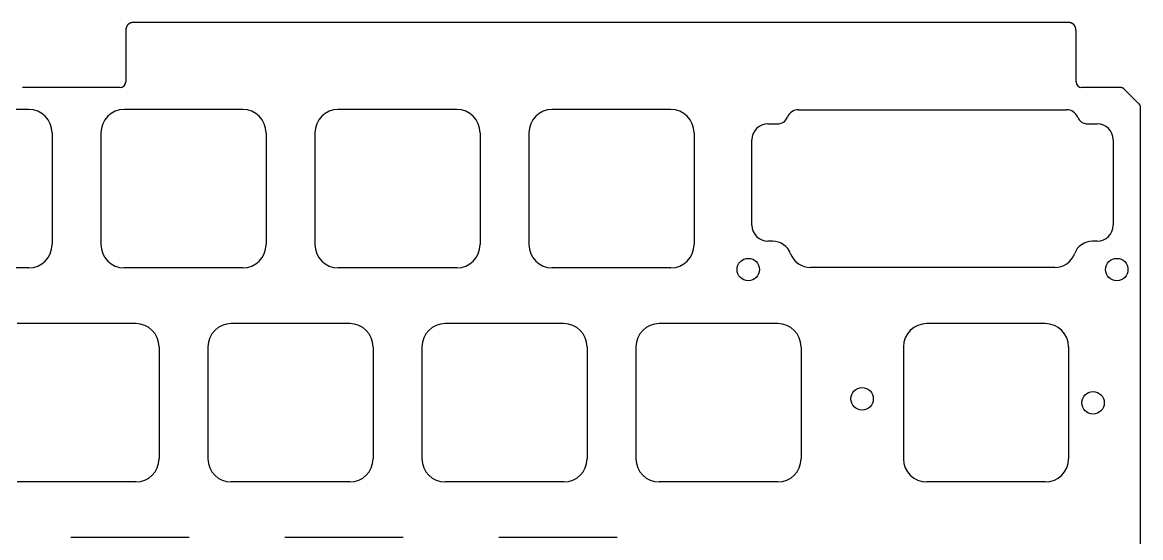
# Model space of a CAD drawing. Header units: millimetres. Extents: x -9 to 276, y -91 to 15.
# Drawn here: x 176.1 to 275.7, y -31 to 14.8 of the extents above; entities that cross this region are included whole.
import ezdxf

# ---------------------------------------------------------------- set-up
doc = ezdxf.new("R2010")
doc.units = ezdxf.units.MM
doc.layers.add('Edge.Cuts', color=53, linetype='CONTINUOUS', true_color=0xc8a339)

msp = doc.modelspace()

# ---------------------------------------------------------------- linework, layer by layer
at = {"layer": 'Edge.Cuts', "linetype": 'CONTINUOUS'}
for p, q in [((185.35087, 14.007492), (185.350852, 14)), ((185.350852, 14), (185.350852, 9.5)), ((185.350962, 14.018647), (185.35087, 14.007492)), ((185.351133, 14.029685), (185.350962, 14.018647)), ((185.351381, 14.040606), (185.351133, 14.029685)), ((185.351706, 14.051411), (185.351381, 14.040606)), ((185.352106, 14.062103), (185.351706, 14.051411)), ((185.352582, 14.072681), (185.352106, 14.062103)), ((185.353133, 14.083147), (185.352582, 14.072681)), ((185.353756, 14.093502), (185.353133, 14.083147)), ((185.354453, 14.103747), (185.353756, 14.093502)), ((185.355222, 14.113883), (185.354453, 14.103747)), ((185.356062, 14.123911), (185.355222, 14.113883)), ((185.356973, 14.133833), (185.356062, 14.123911)), ((185.357954, 14.143649), (185.356973, 14.133833)), ((185.359004, 14.15336), (185.357954, 14.143649)), ((185.360123, 14.162967), (185.359004, 14.15336)), ((185.361309, 14.172472), (185.360123, 14.162967)), ((185.362563, 14.181875), (185.361309, 14.172472)), ((185.363884, 14.191178), (185.362563, 14.181875)), ((185.36527, 14.200381), (185.363884, 14.191178)), ((185.366722, 14.209485), (185.36527, 14.200381)), ((185.368239, 14.218492), (185.366722, 14.209485)), ((185.36982, 14.227402), (185.368239, 14.218492)), ((185.371465, 14.236217), (185.36982, 14.227402)), ((185.373173, 14.244937), (185.371465, 14.236217)), ((185.374943, 14.253563), (185.373173, 14.244937)), ((185.376776, 14.262097), (185.374943, 14.253563)), ((185.37867, 14.270539), (185.376776, 14.262097)), ((185.380625, 14.27889), (185.37867, 14.270539)), ((185.38264, 14.287152), (185.380625, 14.27889)), ((185.384716, 14.295324), (185.38264, 14.287152)), ((185.386851, 14.303408), (185.384716, 14.295324)), ((185.389046, 14.311405), (185.386851, 14.303408)), ((185.391299, 14.319316), (185.389046, 14.311405)), ((185.39361, 14.327142), (185.391299, 14.319316)), ((185.39598, 14.334883), (185.39361, 14.327142)), ((185.398406, 14.342541), (185.39598, 14.334883)), ((185.400891, 14.350116), (185.398406, 14.342541)), ((185.403432, 14.357609), (185.400891, 14.350116)), ((185.406029, 14.365021), (185.403432, 14.357609)), ((185.408683, 14.372353), (185.406029, 14.365021)), ((185.411392, 14.379606), (185.408683, 14.372353)), ((185.414157, 14.38678), (185.411392, 14.379606)), ((185.416978, 14.393876), (185.414157, 14.38678)), ((185.419853, 14.400896), (185.416978, 14.393876)), ((185.422783, 14.40784), (185.419853, 14.400896)), ((185.425768, 14.414708), (185.422783, 14.40784)), ((185.428807, 14.421502), (185.425768, 14.414708)), ((185.431901, 14.428221), (185.428807, 14.421502)), ((185.435048, 14.434868), (185.431901, 14.428221)), ((185.438249, 14.441443), (185.435048, 14.434868)), ((185.441504, 14.447946), (185.438249, 14.441443)), ((185.444813, 14.454378), (185.441504, 14.447946)), ((185.448175, 14.46074), (185.444813, 14.454378)), ((185.451591, 14.467032), (185.448175, 14.46074)), ((185.45506, 14.473256), (185.451591, 14.467032)), ((185.458582, 14.479412), (185.45506, 14.473256)), ((185.462157, 14.4855), (185.458582, 14.479412)), ((185.465786, 14.491521), (185.462157, 14.4855)), ((185.469467, 14.497477), (185.465786, 14.491521)), ((185.473202, 14.503366), (185.469467, 14.497477)), ((185.47699, 14.509191), (185.473202, 14.503366)), ((185.480832, 14.514951), (185.47699, 14.509191)), ((185.484727, 14.520648), (185.480832, 14.514951)), ((185.488675, 14.526281), (185.484727, 14.520648)), ((185.492677, 14.531852), (185.488675, 14.526281)), ((185.496732, 14.53736), (185.492677, 14.531852)), ((185.500842, 14.542807), (185.496732, 14.53736)), ((185.505005, 14.548193), (185.500842, 14.542807)), ((185.509222, 14.553518), (185.505005, 14.548193)), ((185.513493, 14.558783), (185.509222, 14.553518)), ((185.517819, 14.563988), (185.513493, 14.558783)), ((185.5222, 14.569134), (185.517819, 14.563988)), ((185.526636, 14.574222), (185.5222, 14.569134)), ((185.531126, 14.579251), (185.526636, 14.574222)), ((185.535673, 14.584222), (185.531126, 14.579251)), ((185.540274, 14.589135), (185.535673, 14.584222)), ((185.544932, 14.593991), (185.540274, 14.589135)), ((185.549646, 14.598791), (185.544932, 14.593991)), ((185.552025, 14.60117), (185.549646, 14.598791)), ((185.554417, 14.603534), (185.552025, 14.60117)), ((185.556824, 14.605884), (185.554417, 14.603534)), ((185.559245, 14.608221), (185.556824, 14.605884)), ((185.561681, 14.610543), (185.559245, 14.608221)), ((185.56413, 14.612852), (185.561681, 14.610543)), ((185.566595, 14.615147), (185.56413, 14.612852)), ((185.569073, 14.617427), (185.566595, 14.615147)), ((185.571567, 14.619694), (185.569073, 14.617427)), ((185.574074, 14.621947), (185.571567, 14.619694)), ((185.576597, 14.624187), (185.574074, 14.621947)), ((185.579134, 14.626412), (185.576597, 14.624187)), ((185.581686, 14.628625), (185.579134, 14.626412)), ((185.584253, 14.630823), (185.581686, 14.628625)), ((185.586834, 14.633008), (185.584253, 14.630823)), ((185.589431, 14.635179), (185.586834, 14.633008)), ((185.592042, 14.637336), (185.589431, 14.635179)), ((185.594668, 14.63948), (185.592042, 14.637336)), ((185.59731, 14.641611), (185.594668, 14.63948)), ((185.599967, 14.643727), (185.59731, 14.641611)), ((185.602639, 14.645831), (185.599967, 14.643727)), ((185.605326, 14.647921), (185.602639, 14.645831)), ((185.608029, 14.649998), (185.605326, 14.647921)), ((185.610746, 14.65206), (185.608029, 14.649998)), ((185.61348, 14.654111), (185.610746, 14.65206)), ((185.616228, 14.656146), (185.61348, 14.654111)), ((185.618993, 14.65817), (185.616228, 14.656146)), ((185.621773, 14.660179), (185.618993, 14.65817)), ((185.624569, 14.662175), (185.621773, 14.660179)), ((185.62738, 14.664158), (185.624569, 14.662175)), ((185.630208, 14.666128), (185.62738, 14.664158)), ((185.633051, 14.668083), (185.630208, 14.666128)), ((185.635911, 14.670027), (185.633051, 14.668083)), ((185.638786, 14.671956), (185.635911, 14.670027)), ((185.641678, 14.673873), (185.638786, 14.671956)), ((185.644585, 14.675775), (185.641678, 14.673873)), ((185.64751, 14.677665), (185.644585, 14.675775)), ((185.65045, 14.679541), (185.64751, 14.677665)), ((185.653408, 14.681405), (185.65045, 14.679541)), ((185.65638, 14.683254), (185.653408, 14.681405)), ((185.659371, 14.685091), (185.65638, 14.683254)), ((185.662377, 14.686914), (185.659371, 14.685091)), ((185.665402, 14.688725), (185.662377, 14.686914)), ((185.668441, 14.690521), (185.665402, 14.688725)), ((185.6715, 14.692305), (185.668441, 14.690521)), ((185.674573, 14.694074), (185.6715, 14.692305)), ((185.677665, 14.695832), (185.674573, 14.694074)), ((185.680773, 14.697575), (185.677665, 14.695832)), ((185.6839, 14.699305), (185.680773, 14.697575)), ((185.687042, 14.701022), (185.6839, 14.699305)), ((185.690204, 14.702726), (185.687042, 14.701022)), ((185.693381, 14.704415), (185.690204, 14.702726)), ((185.696578, 14.706093), (185.693381, 14.704415)), ((185.69979, 14.707756), (185.696578, 14.706093)), ((185.703023, 14.709407), (185.69979, 14.707756)), ((185.70627, 14.711043), (185.703023, 14.709407)), ((185.709539, 14.712667), (185.70627, 14.711043)), ((185.712823, 14.714276), (185.709539, 14.712667)), ((185.716128, 14.715873), (185.712823, 14.714276)), ((185.719447, 14.717455), (185.716128, 14.715873)), ((185.722789, 14.719025), (185.719447, 14.717455)), ((185.726146, 14.72058), (185.722789, 14.719025)), ((185.729524, 14.722124), (185.726146, 14.72058)), ((185.732918, 14.723652), (185.729524, 14.722124)), ((185.736334, 14.725168), (185.732918, 14.723652)), ((185.739765, 14.726668), (185.736334, 14.725168)), ((185.743219, 14.728157), (185.739765, 14.726668)), ((185.746688, 14.729631), (185.743219, 14.728157)), ((185.75018, 14.731092), (185.746688, 14.729631)), ((185.753687, 14.732538), (185.75018, 14.731092)), ((185.757217, 14.733972), (185.753687, 14.732538)), ((185.760763, 14.735391), (185.757217, 14.733972)), ((185.764333, 14.736797), (185.760763, 14.735391)), ((185.767918, 14.738188), (185.764333, 14.736797)), ((185.771526, 14.739566), (185.767918, 14.738188)), ((185.775151, 14.740929), (185.771526, 14.739566)), ((185.778799, 14.74228), (185.775151, 14.740929)), ((185.782464, 14.743615), (185.778799, 14.74228)), ((185.786153, 14.744938), (185.782464, 14.743615)), ((185.789857, 14.746244), (185.786153, 14.744938)), ((185.793587, 14.747539), (185.789857, 14.746244)), ((185.797332, 14.748817), (185.793587, 14.747539)), ((185.801102, 14.750083), (185.797332, 14.748817)), ((185.804889, 14.751334), (185.801102, 14.750083)), ((185.808701, 14.752571), (185.804889, 14.751334)), ((185.812529, 14.753793), (185.808701, 14.752571)), ((185.816382, 14.755001), (185.812529, 14.753793)), ((185.820252, 14.756194), (185.816382, 14.755001)), ((185.824149, 14.757374), (185.820252, 14.756194)), ((185.828061, 14.758537), (185.824149, 14.757374)), ((185.832, 14.759688), (185.828061, 14.758537)), ((185.835955, 14.760822), (185.832, 14.759688)), ((185.839938, 14.761944), (185.835955, 14.760822)), ((185.843936, 14.763049), (185.839938, 14.761944)), ((185.847963, 14.76414), (185.843936, 14.763049)), ((185.852005, 14.765216), (185.847963, 14.76414)), ((185.856075, 14.766278), (185.852005, 14.765216)), ((185.860162, 14.767323), (185.856075, 14.766278)), ((185.864277, 14.768355), (185.860162, 14.767323)), ((185.868408, 14.76937), (185.864277, 14.768355)), ((185.872568, 14.770372), (185.868408, 14.76937)), ((185.876745, 14.771357), (185.872568, 14.770372)), ((185.88095, 14.772328), (185.876745, 14.771357)), ((185.885173, 14.773283), (185.88095, 14.772328)), ((185.889424, 14.774223), (185.885173, 14.773283)), ((185.893693, 14.775146), (185.889424, 14.774223)), ((185.897991, 14.776056), (185.893693, 14.775146)), ((185.902306, 14.776948), (185.897991, 14.776056)), ((185.906651, 14.777826), (185.902306, 14.776948)), ((185.911013, 14.778687), (185.906651, 14.777826)), ((185.915405, 14.779534), (185.911013, 14.778687)), ((185.919815, 14.780363), (185.915405, 14.779534)), ((185.924256, 14.781178), (185.919815, 14.780363)), ((185.928713, 14.781976), (185.924256, 14.781178)), ((185.933202, 14.782758), (185.928713, 14.781976)), ((185.937709, 14.783523), (185.933202, 14.782758)), ((185.942247, 14.784274), (185.937709, 14.783523)), ((185.946802, 14.785006), (185.942247, 14.784274)), ((185.95139, 14.785724), (185.946802, 14.785006)), ((185.955995, 14.786424), (185.95139, 14.785724)), ((185.960632, 14.787108), (185.955995, 14.786424)), ((185.965287, 14.787775), (185.960632, 14.787108)), ((185.969975, 14.788426), (185.965287, 14.787775)), ((185.974681, 14.789059), (185.969975, 14.788426)), ((185.97942, 14.789677), (185.974681, 14.789059)), ((185.984176, 14.790276), (185.97942, 14.789677)), ((185.988967, 14.790859), (185.984176, 14.790276)), ((185.993775, 14.791425), (185.988967, 14.790859)), ((185.998618, 14.791974), (185.993775, 14.791425)), ((186.003478, 14.792505), (185.998618, 14.791974)), ((186.008373, 14.793019), (186.003478, 14.792505)), ((186.013286, 14.793515), (186.008373, 14.793019)), ((186.018234, 14.793995), (186.013286, 14.793515)), ((186.023201, 14.794456), (186.018234, 14.793995)), ((186.028202, 14.7949), (186.023201, 14.794456)), ((186.033222, 14.795326), (186.028202, 14.7949)), ((186.038278, 14.795734), (186.033222, 14.795326)), ((186.043352, 14.796124), (186.038278, 14.795734)), ((186.048463, 14.796496), (186.043352, 14.796124)), ((186.053592, 14.796849), (186.048463, 14.796496)), ((186.058757, 14.797185), (186.053592, 14.796849)), ((186.063942, 14.797502), (186.058757, 14.797185)), ((186.069163, 14.797801), (186.063942, 14.797502)), ((186.074403, 14.798081), (186.069163, 14.797801)), ((186.079681, 14.798343), (186.074403, 14.798081)), ((186.084978, 14.798585), (186.079681, 14.798343)), ((186.090312, 14.798809), (186.084978, 14.798585)), ((186.095666, 14.799014), (186.090312, 14.798809)), ((186.101058, 14.7992), (186.095666, 14.799014)), ((186.106469, 14.799367), (186.101058, 14.7992)), ((186.111919, 14.799514), (186.106469, 14.799367)), ((186.117388, 14.799643), (186.111919, 14.799514)), ((186.122896, 14.799751), (186.117388, 14.799643)), ((186.128424, 14.799841), (186.122896, 14.799751)), ((186.133991, 14.79991), (186.128424, 14.799841)), ((186.139578, 14.79996), (186.133991, 14.79991)), ((186.145205, 14.79999), (186.139578, 14.79996)), ((186.150852, 14.8), (186.145205, 14.79999)), ((269.150556, 14.8), (186.150852, 14.8)), ((269.158048, 14.799982), (269.150556, 14.8)), ((269.169203, 14.79989), (269.158048, 14.799982)), ((269.180241, 14.799719), (269.169203, 14.79989)), ((269.191162, 14.799471), (269.180241, 14.799719)), ((269.201967, 14.799146), (269.191162, 14.799471)), ((269.212659, 14.798746), (269.201967, 14.799146)), ((269.223237, 14.79827), (269.212659, 14.798746)), ((269.233703, 14.797719), (269.223237, 14.79827)), ((269.244058, 14.797096), (269.233703, 14.797719)), ((269.254303, 14.796399), (269.244058, 14.797096)), ((269.264439, 14.79563), (269.254303, 14.796399)), ((269.274467, 14.79479), (269.264439, 14.79563)), ((269.284389, 14.793879), (269.274467, 14.79479)), ((269.294204, 14.792898), (269.284389, 14.793879)), ((269.303916, 14.791848), (269.294204, 14.792898)), ((269.313523, 14.790729), (269.303916, 14.791848)), ((269.323028, 14.789543), (269.313523, 14.790729)), ((269.332431, 14.788289), (269.323028, 14.789543)), ((269.341734, 14.786968), (269.332431, 14.788289)), ((269.350937, 14.785582), (269.341734, 14.786968)), ((269.360041, 14.78413), (269.350937, 14.785582)), ((269.369048, 14.782613), (269.360041, 14.78413)), ((269.377958, 14.781032), (269.369048, 14.782613)), ((269.386773, 14.779387), (269.377958, 14.781032)), ((269.395493, 14.777679), (269.386773, 14.779387)), ((269.404119, 14.775909), (269.395493, 14.777679)), ((269.412653, 14.774076), (269.404119, 14.775909)), ((269.421095, 14.772182), (269.412653, 14.774076)), ((269.429446, 14.770227), (269.421095, 14.772182)), ((269.437708, 14.768212), (269.429446, 14.770227)), ((269.44588, 14.766136), (269.437708, 14.768212)), ((269.453964, 14.764001), (269.44588, 14.766136)), ((269.461961, 14.761806), (269.453964, 14.764001)), ((269.469872, 14.759553), (269.461961, 14.761806)), ((269.477698, 14.757242), (269.469872, 14.759553)), ((269.485439, 14.754872), (269.477698, 14.757242)), ((269.493097, 14.752446), (269.485439, 14.754872)), ((269.500672, 14.749961), (269.493097, 14.752446)), ((269.508165, 14.74742), (269.500672, 14.749961)), ((269.515577, 14.744823), (269.508165, 14.74742)), ((269.522909, 14.742169), (269.515577, 14.744823)), ((269.530162, 14.73946), (269.522909, 14.742169)), ((269.537336, 14.736695), (269.530162, 14.73946)), ((269.544432, 14.733874), (269.537336, 14.736695)), ((269.551452, 14.730999), (269.544432, 14.733874)), ((269.558396, 14.728069), (269.551452, 14.730999)), ((269.565264, 14.725084), (269.558396, 14.728069)), ((269.572058, 14.722045), (269.565264, 14.725084)), ((269.578777, 14.718951), (269.572058, 14.722045)), ((269.585424, 14.715804), (269.578777, 14.718951)), ((269.591999, 14.712603), (269.585424, 14.715804)), ((269.598502, 14.709348), (269.591999, 14.712603)), ((269.604934, 14.706039), (269.598502, 14.709348)), ((269.611296, 14.702677), (269.604934, 14.706039)), ((269.617588, 14.699261), (269.611296, 14.702677)), ((269.623812, 14.695792), (269.617588, 14.699261)), ((269.629968, 14.69227), (269.623812, 14.695792)), ((269.636056, 14.688695), (269.629968, 14.69227)), ((269.642077, 14.685066), (269.636056, 14.688695)), ((269.648033, 14.681385), (269.642077, 14.685066)), ((269.653922, 14.67765), (269.648033, 14.681385)), ((269.659747, 14.673862), (269.653922, 14.67765)), ((269.665507, 14.67002), (269.659747, 14.673862)), ((269.671204, 14.666125), (269.665507, 14.67002)), ((269.676837, 14.662177), (269.671204, 14.666125)), ((269.682407, 14.658175), (269.676837, 14.662177)), ((269.687916, 14.65412), (269.682407, 14.658175)), ((269.693363, 14.65001), (269.687916, 14.65412)), ((269.698749, 14.645847), (269.693363, 14.65001)), ((269.704074, 14.64163), (269.698749, 14.645847)), ((269.709339, 14.637359), (269.704074, 14.64163)), ((269.714544, 14.633033), (269.709339, 14.637359)), ((269.71969, 14.628652), (269.714544, 14.633033)), ((269.724778, 14.624216), (269.71969, 14.628652)), ((269.729807, 14.619726), (269.724778, 14.624216)), ((269.734778, 14.615179), (269.729807, 14.619726)), ((269.739691, 14.610578), (269.734778, 14.615179)), ((269.744547, 14.60592), (269.739691, 14.610578)), ((269.749347, 14.601206), (269.744547, 14.60592)), ((269.751726, 14.598827), (269.749347, 14.601206)), ((269.75409, 14.596435), (269.751726, 14.598827)), ((269.75644, 14.594028), (269.75409, 14.596435)), ((269.758777, 14.591607), (269.75644, 14.594028)), ((269.761099, 14.589171), (269.758777, 14.591607)), ((269.763408, 14.586722), (269.761099, 14.589171)), ((269.765703, 14.584257), (269.763408, 14.586722)), ((269.767983, 14.581779), (269.765703, 14.584257)), ((269.77025, 14.579285), (269.767983, 14.581779)), ((269.772503, 14.576778), (269.77025, 14.579285)), ((269.774743, 14.574255), (269.772503, 14.576778)), ((269.776968, 14.571718), (269.774743, 14.574255)), ((269.779181, 14.569166), (269.776968, 14.571718)), ((269.781379, 14.566599), (269.779181, 14.569166)), ((269.783564, 14.564018), (269.781379, 14.566599)), ((269.785735, 14.561421), (269.783564, 14.564018)), ((269.787892, 14.55881), (269.785735, 14.561421)), ((269.790036, 14.556184), (269.787892, 14.55881)), ((269.792167, 14.553542), (269.790036, 14.556184)), ((269.794283, 14.550885), (269.792167, 14.553542)), ((269.796387, 14.548213), (269.794283, 14.550885)), ((269.798477, 14.545526), (269.796387, 14.548213)), ((269.800554, 14.542823), (269.798477, 14.545526)), ((269.802616, 14.540106), (269.800554, 14.542823)), ((269.804667, 14.537372), (269.802616, 14.540106)), ((269.806702, 14.534624), (269.804667, 14.537372)), ((269.808726, 14.531859), (269.806702, 14.534624)), ((269.810735, 14.529079), (269.808726, 14.531859)), ((269.812731, 14.526283), (269.810735, 14.529079)), ((269.814714, 14.523472), (269.812731, 14.526283)), ((269.816684, 14.520644), (269.814714, 14.523472)), ((269.818639, 14.517801), (269.816684, 14.520644)), ((269.820583, 14.514941), (269.818639, 14.517801)), ((269.822512, 14.512066), (269.820583, 14.514941)), ((269.824429, 14.509174), (269.822512, 14.512066)), ((269.826331, 14.506267), (269.824429, 14.509174)), ((269.828221, 14.503342), (269.826331, 14.506267)), ((269.830097, 14.500402), (269.828221, 14.503342)), ((269.831961, 14.497444), (269.830097, 14.500402)), ((269.83381, 14.494472), (269.831961, 14.497444)), ((269.835647, 14.491481), (269.83381, 14.494472)), ((269.83747, 14.488475), (269.835647, 14.491481)), ((269.839281, 14.48545), (269.83747, 14.488475)), ((269.841077, 14.482411), (269.839281, 14.48545)), ((269.842861, 14.479352), (269.841077, 14.482411)), ((269.84463, 14.476279), (269.842861, 14.479352)), ((269.846388, 14.473187), (269.84463, 14.476279)), ((269.848131, 14.470079), (269.846388, 14.473187)), ((269.849861, 14.466952), (269.848131, 14.470079)), ((269.851578, 14.46381), (269.849861, 14.466952)), ((269.853282, 14.460648), (269.851578, 14.46381)), ((269.854971, 14.457471), (269.853282, 14.460648)), ((269.856649, 14.454274), (269.854971, 14.457471)), ((269.858312, 14.451062), (269.856649, 14.454274)), ((269.859963, 14.447829), (269.858312, 14.451062)), ((269.861599, 14.444582), (269.859963, 14.447829)), ((269.863223, 14.441313), (269.861599, 14.444582)), ((269.864832, 14.438029), (269.863223, 14.441313)), ((269.866429, 14.434724), (269.864832, 14.438029)), ((269.868011, 14.431405), (269.866429, 14.434724)), ((269.869581, 14.428063), (269.868011, 14.431405)), ((269.871136, 14.424706), (269.869581, 14.428063)), ((269.87268, 14.421328), (269.871136, 14.424706)), ((269.874208, 14.417934), (269.87268, 14.421328)), ((269.875724, 14.414518), (269.874208, 14.417934)), ((269.877224, 14.411087), (269.875724, 14.414518)), ((269.878713, 14.407633), (269.877224, 14.411087)), ((269.880187, 14.404164), (269.878713, 14.407633)), ((269.881648, 14.400672), (269.880187, 14.404164)), ((269.883094, 14.397165), (269.881648, 14.400672)), ((269.884528, 14.393635), (269.883094, 14.397165)), ((269.885947, 14.390089), (269.884528, 14.393635)), ((269.887353, 14.386519), (269.885947, 14.390089)), ((269.888744, 14.382934), (269.887353, 14.386519)), ((269.890122, 14.379326), (269.888744, 14.382934)), ((269.891485, 14.375701), (269.890122, 14.379326)), ((269.892836, 14.372053), (269.891485, 14.375701)), ((269.894171, 14.368388), (269.892836, 14.372053)), ((269.895494, 14.364699), (269.894171, 14.368388)), ((269.8968, 14.360995), (269.895494, 14.364699)), ((269.898095, 14.357265), (269.8968, 14.360995)), ((269.899373, 14.35352), (269.898095, 14.357265)), ((269.900639, 14.34975), (269.899373, 14.35352)), ((269.90189, 14.345963), (269.900639, 14.34975)), ((269.903127, 14.342151), (269.90189, 14.345963)), ((269.904349, 14.338323), (269.903127, 14.342151)), ((269.905557, 14.33447), (269.904349, 14.338323)), ((269.90675, 14.3306), (269.905557, 14.33447)), ((269.90793, 14.326703), (269.90675, 14.3306)), ((269.909093, 14.322791), (269.90793, 14.326703)), ((269.910244, 14.318852), (269.909093, 14.322791)), ((269.911378, 14.314897), (269.910244, 14.318852)), ((269.9125, 14.310914), (269.911378, 14.314897)), ((269.913605, 14.306916), (269.9125, 14.310914)), ((269.914696, 14.302889), (269.913605, 14.306916)), ((269.915772, 14.298847), (269.914696, 14.302889)), ((269.916834, 14.294777), (269.915772, 14.298847)), ((269.917879, 14.29069), (269.916834, 14.294777)), ((269.918911, 14.286575), (269.917879, 14.29069)), ((269.919926, 14.282444), (269.918911, 14.286575)), ((269.920928, 14.278284), (269.919926, 14.282444)), ((269.921913, 14.274107), (269.920928, 14.278284)), ((269.922884, 14.269902), (269.921913, 14.274107)), ((269.923839, 14.265679), (269.922884, 14.269902)), ((269.924779, 14.261428), (269.923839, 14.265679)), ((269.925702, 14.25716), (269.924779, 14.261428)), ((269.926612, 14.252861), (269.925702, 14.25716)), ((269.927504, 14.248546), (269.926612, 14.252861)), ((269.928382, 14.244201), (269.927504, 14.248546)), ((269.929243, 14.239839), (269.928382, 14.244201)), ((269.93009, 14.235447), (269.929243, 14.239839)), ((269.930919, 14.231037), (269.93009, 14.235447)), ((269.931734, 14.226596), (269.930919, 14.231037)), ((269.932532, 14.222139), (269.931734, 14.226596)), ((269.933314, 14.21765), (269.932532, 14.222139)), ((269.934079, 14.213143), (269.933314, 14.21765)), ((269.93483, 14.208605), (269.934079, 14.213143)), ((269.935562, 14.20405), (269.93483, 14.208605)), ((269.93628, 14.199462), (269.935562, 14.20405)), ((269.93698, 14.194857), (269.93628, 14.199462)), ((269.937664, 14.19022), (269.93698, 14.194857)), ((269.938331, 14.185565), (269.937664, 14.19022)), ((269.938982, 14.180877), (269.938331, 14.185565)), ((269.939615, 14.176171), (269.938982, 14.180877)), ((269.940233, 14.171432), (269.939615, 14.176171)), ((269.940832, 14.166676), (269.940233, 14.171432)), ((269.941415, 14.161885), (269.940832, 14.166676)), ((269.941981, 14.157077), (269.941415, 14.161885)), ((269.94253, 14.152235), (269.941981, 14.157077)), ((269.943061, 14.147374), (269.94253, 14.152235)), ((269.943575, 14.142479), (269.943061, 14.147374)), ((269.944071, 14.137566), (269.943575, 14.142479)), ((269.944551, 14.132618), (269.944071, 14.137566)), ((269.945012, 14.127651), (269.944551, 14.132618)), ((269.945456, 14.12265), (269.945012, 14.127651)), ((269.945882, 14.11763), (269.945456, 14.12265)), ((269.94629, 14.112574), (269.945882, 14.11763)), ((269.94668, 14.1075), (269.94629, 14.112574)), ((269.947052, 14.102389), (269.94668, 14.1075)), ((269.947405, 14.09726), (269.947052, 14.102389)), ((269.947741, 14.092095), (269.947405, 14.09726)), ((269.948058, 14.08691), (269.947741, 14.092095)), ((269.948357, 14.081689), (269.948058, 14.08691)), ((269.948637, 14.076449), (269.948357, 14.081689)), ((269.948899, 14.071171), (269.948637, 14.076449)), ((269.949141, 14.065874), (269.948899, 14.071171)), ((269.949365, 14.06054), (269.949141, 14.065874)), ((269.94957, 14.055186), (269.949365, 14.06054)), ((269.949756, 14.049794), (269.94957, 14.055186)), ((269.949923, 14.044383), (269.949756, 14.049794)), ((269.95007, 14.038933), (269.949923, 14.044383)), ((269.950199, 14.033464), (269.95007, 14.038933)), ((269.950307, 14.027956), (269.950199, 14.033464)), ((269.950397, 14.022428), (269.950307, 14.027956)), ((269.950466, 14.016861), (269.950397, 14.022428)), ((269.950516, 14.011274), (269.950466, 14.016861)), ((269.950546, 14.005647), (269.950516, 14.011274)), ((269.950556, 14), (269.950546, 14.005647)), ((269.950556, 9.5), (269.950556, 14)), ((184.850852, 9), (176.149852, 9)), ((273.892893, 9), (270.450556, 9)), ((273.893601, 9), (273.892893, 9)), ((273.900408, 8.999952), (273.893601, 9)), ((273.907167, 8.999824), (273.900408, 8.999952)), ((273.913879, 8.999618), (273.907167, 8.999824)), ((273.920543, 8.999334), (273.913879, 8.999618)), ((273.92716, 8.998973), (273.920543, 8.999334)), ((273.933732, 8.998534), (273.92716, 8.998973)), ((273.940259, 8.998018), (273.933732, 8.998534)), ((273.946741, 8.997426), (273.940259, 8.998018)), ((273.953179, 8.996758), (273.946741, 8.997426)), ((273.959574, 8.996015), (273.953179, 8.996758)), ((273.965927, 8.995196), (273.959574, 8.996015)), ((273.972238, 8.994302), (273.965927, 8.995196)), ((273.978508, 8.993334), (273.972238, 8.994302)), ((273.984737, 8.992291), (273.978508, 8.993334)), ((273.990926, 8.991174), (273.984737, 8.992291)), ((273.997076, 8.989983), (273.990926, 8.991174)), ((274.003187, 8.988718), (273.997076, 8.989983)), ((274.00926, 8.98738), (274.003187, 8.988718)), ((274.015296, 8.985968), (274.00926, 8.98738)), ((274.021295, 8.984483), (274.015296, 8.985968)), ((274.027258, 8.982925), (274.021295, 8.984483)), ((274.033185, 8.981294), (274.027258, 8.982925)), ((274.039077, 8.979589), (274.033185, 8.981294)), ((274.044934, 8.977811), (274.039077, 8.979589)), ((274.050758, 8.97596), (274.044934, 8.977811)), ((274.056548, 8.974036), (274.050758, 8.97596)), ((274.062305, 8.972039), (274.056548, 8.974036)), ((274.068029, 8.969968), (274.062305, 8.972039)), ((274.073722, 8.967824), (274.068029, 8.969968)), ((274.079384, 8.965606), (274.073722, 8.967824)), ((274.085014, 8.963314), (274.079384, 8.965606)), ((274.087818, 8.96214), (274.085014, 8.963314)), ((274.090615, 8.960948), (274.087818, 8.96214)), ((274.093404, 8.959738), (274.090615, 8.960948)), ((274.096185, 8.958508), (274.093404, 8.959738)), ((274.098959, 8.95726), (274.096185, 8.958508)), ((274.101726, 8.955994), (274.098959, 8.95726)), ((274.104486, 8.954708), (274.101726, 8.955994)), ((274.107238, 8.953404), (274.104486, 8.954708)), ((274.109984, 8.952082), (274.107238, 8.953404)), ((274.112722, 8.95074), (274.109984, 8.952082)), ((274.115453, 8.949379), (274.112722, 8.95074)), ((274.118177, 8.948), (274.115453, 8.949379)), ((274.120895, 8.946602), (274.118177, 8.948)), ((274.123605, 8.945185), (274.120895, 8.946602)), ((274.126309, 8.943748), (274.123605, 8.945185)), ((274.129005, 8.942293), (274.126309, 8.943748)), ((274.131696, 8.940818), (274.129005, 8.942293)), ((274.134379, 8.939325), (274.131696, 8.940818)), ((274.137056, 8.937812), (274.134379, 8.939325)), ((274.139726, 8.93628), (274.137056, 8.937812)), ((274.142391, 8.934728), (274.139726, 8.93628)), ((274.145047, 8.933157), (274.142391, 8.934728)), ((274.147699, 8.931567), (274.145047, 8.933157)), ((274.150343, 8.929957), (274.147699, 8.931567)), ((274.152981, 8.928327), (274.150343, 8.929957)), ((274.155613, 8.926678), (274.152981, 8.928327)), ((274.158239, 8.925009), (274.155613, 8.926678)), ((274.160857, 8.923321), (274.158239, 8.925009)), ((274.163471, 8.921612), (274.160857, 8.923321)), ((274.166078, 8.919884), (274.163471, 8.921612)), ((274.168679, 8.918134), (274.166078, 8.919884)), ((274.171273, 8.916366), (274.168679, 8.918134)), ((274.173863, 8.914577), (274.171273, 8.916366)), ((274.176445, 8.912769), (274.173863, 8.914577)), ((274.179023, 8.910939), (274.176445, 8.912769)), ((274.181593, 8.90909), (274.179023, 8.910939)), ((274.184159, 8.907219), (274.181593, 8.90909)), ((274.186717, 8.905329), (274.184159, 8.907219)), ((274.189271, 8.903417), (274.186717, 8.905329)), ((274.191817, 8.901486), (274.189271, 8.903417)), ((274.19436, 8.899532), (274.191817, 8.901486)), ((274.196895, 8.897559), (274.19436, 8.899532)), ((274.199427, 8.895564), (274.196895, 8.897559)), ((274.20195, 8.893549), (274.199427, 8.895564)), ((274.20447, 8.891511), (274.20195, 8.893549)), ((274.206982, 8.889454), (274.20447, 8.891511)), ((274.209491, 8.887374), (274.206982, 8.889454)), ((274.211992, 8.885274), (274.209491, 8.887374)), ((274.21449, 8.88315), (274.211992, 8.885274)), ((274.21698, 8.881007), (274.21449, 8.88315)), ((274.219466, 8.87884), (274.21698, 8.881007)), ((274.221945, 8.876654), (274.219466, 8.87884)), ((274.224421, 8.874443), (274.221945, 8.876654)), ((274.226888, 8.872213), (274.224421, 8.874443)), ((274.229353, 8.869958), (274.226888, 8.872213)), ((274.23181, 8.867683), (274.229353, 8.869958)), ((274.234264, 8.865383), (274.23181, 8.867683)), ((274.23671, 8.863064), (274.234264, 8.865383)), ((274.239154, 8.860719), (274.23671, 8.863064)), ((274.241589, 8.858355), (274.239154, 8.860719)), ((274.244022, 8.855964), (274.241589, 8.858355)), ((274.246446, 8.853554), (274.244022, 8.855964)), ((275.553553, 7.546447), (274.246446, 8.853554)), ((176.725, 7.05), (166.175, 7.05)), ((195.775, 7.05), (185.225, 7.05)), ((214.825, 7.05), (204.275, 7.05)), ((233.875, 7.05), (223.325, 7.05)), ((275.554053, 7.545946), (275.553553, 7.546447)), ((275.558833, 7.541098), (275.554053, 7.545946)), ((275.563523, 7.536229), (275.558833, 7.541098)), ((275.568123, 7.531338), (275.563523, 7.536229)), ((275.572634, 7.526424), (275.568123, 7.531338)), ((275.577058, 7.521489), (275.572634, 7.526424)), ((275.581394, 7.516532), (275.577058, 7.521489)), ((275.585645, 7.511552), (275.581394, 7.516532)), ((275.58981, 7.50655), (275.585645, 7.511552)), ((275.59389, 7.501525), (275.58981, 7.50655)), ((275.597886, 7.496478), (275.59389, 7.501525)), ((275.601799, 7.491406), (275.597886, 7.496478)), ((275.60563, 7.486312), (275.601799, 7.491406)), ((275.609378, 7.481194), (275.60563, 7.486312)), ((275.613045, 7.476052), (275.609378, 7.481194)), ((275.616632, 7.470886), (275.613045, 7.476052)), ((275.620139, 7.465695), (275.616632, 7.470886)), ((275.623566, 7.460479), (275.620139, 7.465695)), ((275.626914, 7.455239), (275.623566, 7.460479)), ((275.630184, 7.449972), (275.626914, 7.455239)), ((275.633375, 7.44468), (275.630184, 7.449972)), ((275.63649, 7.439362), (275.633375, 7.44468)), ((275.639527, 7.434018), (275.63649, 7.439362)), ((275.642488, 7.428646), (275.639527, 7.434018)), ((275.645373, 7.423247), (275.642488, 7.428646)), ((275.648182, 7.417821), (275.645373, 7.423247)), ((275.650915, 7.412366), (275.648182, 7.417821)), ((275.653574, 7.406883), (275.650915, 7.412366)), ((275.656158, 7.401371), (275.653574, 7.406883)), ((275.658667, 7.395829), (275.656158, 7.401371)), ((275.661102, 7.390257), (275.658667, 7.395829)), ((275.663463, 7.384655), (275.661102, 7.390257)), ((275.664616, 7.381843), (275.663463, 7.384655)), ((275.66575, 7.379022), (275.664616, 7.381843)), ((275.666866, 7.376194), (275.66575, 7.379022)), ((275.667963, 7.373358), (275.666866, 7.376194)), ((275.669043, 7.370514), (275.667963, 7.373358)), ((275.670103, 7.367662), (275.669043, 7.370514)), ((275.671146, 7.364801), (275.670103, 7.367662)), ((275.67217, 7.361933), (275.671146, 7.364801)), ((275.673176, 7.359057), (275.67217, 7.361933)), ((275.674164, 7.356172), (275.673176, 7.359057)), ((275.675133, 7.353278), (275.674164, 7.356172)), ((275.676084, 7.350377), (275.675133, 7.353278)), ((275.677017, 7.347466), (275.676084, 7.350377)), ((275.677931, 7.344548), (275.677017, 7.347466)), ((275.678827, 7.34162), (275.677931, 7.344548)), ((275.679705, 7.338685), (275.678827, 7.34162)), ((275.680565, 7.335739), (275.679705, 7.338685)), ((275.681406, 7.332786), (275.680565, 7.335739)), ((275.682229, 7.329823), (275.681406, 7.332786)), ((275.683034, 7.326852), (275.682229, 7.329823)), ((275.68382, 7.32387), (275.683034, 7.326852)), ((275.684588, 7.320881), (275.68382, 7.32387)), ((275.685338, 7.317882), (275.684588, 7.320881)), ((275.68607, 7.314874), (275.685338, 7.317882)), ((275.686783, 7.311855), (275.68607, 7.314874)), ((275.687478, 7.308829), (275.686783, 7.311855)), ((275.688154, 7.305792), (275.687478, 7.308829)), ((275.688812, 7.302746), (275.688154, 7.305792)), ((275.689452, 7.299689), (275.688812, 7.302746)), ((275.690073, 7.296625), (275.689452, 7.299689)), ((275.690676, 7.293548), (275.690073, 7.296625)), ((275.69126, 7.290464), (275.690676, 7.293548)), ((275.691826, 7.287367), (275.69126, 7.290464)), ((275.692373, 7.284263), (275.691826, 7.287367)), ((275.692902, 7.281146), (275.692373, 7.284263)), ((275.693411, 7.278021), (275.692902, 7.281146)), ((275.693903, 7.274884), (275.693411, 7.278021)), ((275.694376, 7.271739), (275.693903, 7.274884)), ((275.69483, 7.268581), (275.694376, 7.271739)), ((275.695265, 7.265414), (275.69483, 7.268581)), ((275.695681, 7.262235), (275.695265, 7.265414)), ((275.696079, 7.259048), (275.695681, 7.262235)), ((275.696458, 7.255846), (275.696079, 7.259048)), ((275.696817, 7.252637), (275.696458, 7.255846)), ((275.697158, 7.249414), (275.696817, 7.252637)), ((275.69748, 7.246184), (275.697158, 7.249414)), ((275.697783, 7.242938), (275.69748, 7.246184)), ((275.698067, 7.239685), (275.697783, 7.242938)), ((275.698331, 7.236417), (275.698067, 7.239685)), ((275.698576, 7.233142), (275.698331, 7.236417)), ((275.698803, 7.229851), (275.698576, 7.233142)), ((275.699009, 7.226552), (275.698803, 7.229851)), ((275.699197, 7.223238), (275.699009, 7.226552)), ((275.699364, 7.219916), (275.699197, 7.223238)), ((275.699513, 7.216579), (275.699364, 7.219916)), ((275.699642, 7.213233), (275.699513, 7.216579)), ((275.699751, 7.209872), (275.699642, 7.213233)), ((275.69984, 7.206502), (275.699751, 7.209872)), ((275.69991, 7.203116), (275.69984, 7.206502)), ((275.69996, 7.199722), (275.69991, 7.203116)), ((275.69999, 7.196312), (275.69996, 7.199722)), ((275.7, 7.192893), (275.69999, 7.196312)), ((275.7, -83.39289), (275.7, 7.192893)), ((178.8, 4.975), (178.8, -4.975)), ((183.15, 4.975), (183.15, -4.975)), ((197.85, 4.975), (197.85, -4.975)), ((202.2, 4.975), (202.2, -4.975)), ((216.9, 4.975), (216.9, -4.975)), ((221.25, 4.975), (221.25, -4.975)), ((235.95, 4.975), (235.95, -4.975)), ((176.725, -7.05), (166.175, -7.05)), ((195.775, -7.05), (185.225, -7.05)), ((214.825, -7.05), (204.275, -7.05)), ((233.875, -7.05), (223.325, -7.05)), ((186.25, -12), (175.7, -12)), ((205.3, -12), (194.75, -12)), ((224.35, -12), (213.8, -12)), ((243.4, -12), (232.85, -12)), ((188.325, -14.075), (188.325, -24.025)), ((192.675, -14.075), (192.675, -24.025)), ((207.375, -14.075), (207.375, -24.025)), ((211.725, -14.075), (211.725, -24.025)), ((226.425, -14.075), (226.425, -24.025)), ((230.775, -14.075), (230.775, -24.025)), ((245.475, -14.075), (245.475, -24.025)), ((186.25, -26.1), (175.7, -26.1)), ((205.3, -26.1), (194.75, -26.1)), ((224.35, -26.1), (213.8, -26.1)), ((243.4, -26.1), (232.85, -26.1)), ((191.0125, -31.05), (180.4625, -31.05)), ((210.0625, -31.05), (199.5125, -31.05)), ((229.1125, -31.05), (218.5625, -31.05))]:
    msp.add_line(p, q, dxfattribs=at)
at = {"layer": 'Edge.Cuts', "linetype": 'Continuous'}
for p, q in [((245.24718, 7.0276), (269.10242, 7.0276)), ((242.52436, 5.77544), (243.38997, 5.77544)), ((270.95963, 5.77544), (271.82524, 5.77544)), ((241.09936, -3.25044), (241.09936, 4.35044)), ((273.25024, 4.35044), (273.25024, -3.25044)), ((242.9284, -4.67544), (242.52436, -4.67544)), ((271.82524, -4.67544), (271.4212, -4.67544)), ((268.0503, -7.01191), (246.2993, -7.01191)), ((267.2125, -12), (256.662499, -12)), ((254.5875, -14.075), (254.5875, -24.025001)), ((269.2875, -14.075), (269.2875, -24.025)), ((267.2125, -26.1), (256.6625, -26.1))]:
    msp.add_line(p, q, dxfattribs=at)
at = {"layer": 'Edge.Cuts'}
for centre in [(240.775, -7.2), (273.575, -7.2), (250.9012, -18.7), (271.4625, -19.05)]:
    msp.add_circle(centre, 1, dxfattribs=at)
for centre, radius, start, end in [((184.850779, 9.500015), 0.500073, -89.99163507, -0.00171862), ((270.450579, 9.500015), 0.500015, -179.99828121, -90.00263553), ((176.725, 4.975), 2.075, 0, 90), ((185.225, 4.975), 2.075, 90, 180), ((195.775, 4.975), 2.075, 0, 90), ((204.275, 4.975), 2.075, 90, 180), ((214.825, 4.975), 2.075, 0, 90), ((223.325, 4.975), 2.075, 90, 180), ((233.875, 4.975), 2.075, 0, 90), ((245.2472, 5.9526), 1.075006, 90.00106597, 157.97610066), ((269.1024, 5.9526), 1.075, 22.02389934, 89.99893403), ((243.38997, 6.70385), 0.928411, 270, 337.97729805), ((270.9596, 6.7039), 0.92846, 202.02625676, 270.00185132), ((242.52436, 4.35044), 1.425, 90, 180), ((271.82524, 4.35044), 1.425, 0, 90), ((242.52436, -3.25044), 1.425, 180, 270), ((271.8252, -3.2504), 1.42504, 270.00160826, 359.99839174), ((176.725, -4.975), 2.075, -90, 0), ((185.225, -4.975), 2.075, -180, -90), ((195.775, -4.975), 2.075, -90, 0), ((204.275, -4.975), 2.075, -180, -90), ((214.825, -4.975), 2.075, -90, 0), ((223.325, -4.975), 2.075, -180, -90), ((233.875, -4.975), 2.075, -90, 0), ((242.92841, -6.40037), 1.72493, 20.54597615, 90.00033216), ((271.4212, -6.4004), 1.724938, 90, 159.45340178), ((246.29931, -5.13696), 1.87495, 200.54592343, 269.99969441), ((268.0503, -5.137), 1.874943, 270, 339.45493501), ((186.25, -14.075), 2.075, 0, 90), ((194.75, -14.075), 2.075, 90, 180), ((205.3, -14.075), 2.075, 0, 90), ((213.8, -14.075), 2.075, 90, 180), ((224.35, -14.075), 2.075, 0, 90), ((232.85, -14.075), 2.075, 90, 180), ((243.4, -14.075), 2.075, 0, 90), ((256.6625, -14.075), 2.075, 90.00002761, 180), ((267.2125, -14.075), 2.075, 0, 90), ((186.25, -24.025), 2.075, -90, 0), ((194.75, -24.025), 2.075, -180, -90), ((205.3, -24.025), 2.075, -90, 0), ((213.8, -24.025), 2.075, -180, -90), ((224.35, -24.025), 2.075, -90, 0), ((232.85, -24.025), 2.075, -180, -90), ((243.4, -24.025), 2.075, -90, 0), ((256.6625, -24.025), 2.075, 180.00002761, 270), ((267.2125, -24.025), 2.075, 270, 0)]:
    msp.add_arc(centre, radius, start, end, dxfattribs=at)

doc.saveas('drawing.dxf')
